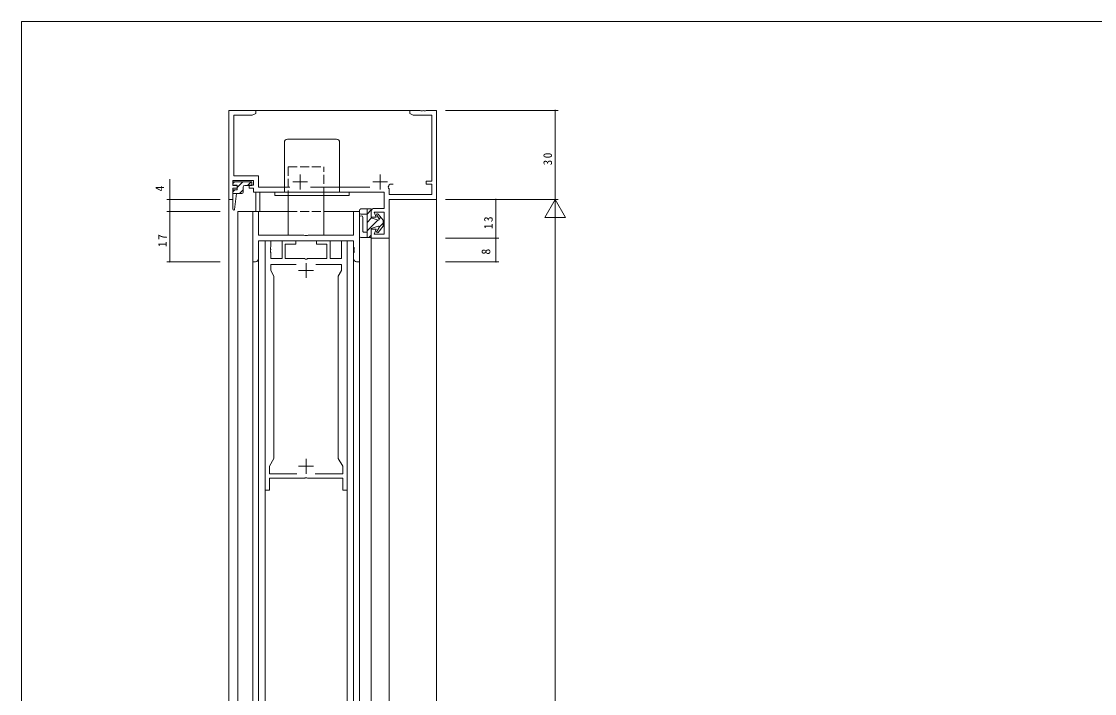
# Model space of a CAD drawing. Units: millimetres on the paper. Extents: x -420 to 373, y -297 to 267.
# Drawn here: x -417.7 to -55.7, y 37.9 to 264.4 of the extents above; entities that cross this region are included whole.
import ezdxf
from ezdxf.enums import TextEntityAlignment as Align

# ---------------------------------------------------------------- set-up
doc = ezdxf.new("R2010")
doc.units = ezdxf.units.MM
doc.linetypes.add('DASHED3', pattern=[4, 3, -1])
for name, color, linetype, lineweight in [('0-1_YKK_ZWAK', 7, 'Continuous', 9), ('0-3_YKK_11', 7, 'Continuous', 9), ('0-4_YKK_12', 2, 'Continuous', 9), ('0-5_YKK_13', 4, 'Continuous', 9), ('0-6_YKK_D', 6, 'Continuous', 9)]:
    doc.layers.add(name, color=color, linetype=linetype, lineweight=lineweight)
doc.styles.add('ＭＳ ゴシック', font='')
doc.styles.get('ＭＳ ゴシック').set_extended_font_data('MS Gothic')

msp = doc.modelspace()

# ---------------------------------------------------------------- linework, layer by layer
at = {"layer": '0-1_YKK_ZWAK'}
for p in [(-417.7, -260.6), (352.3, 264.4)]:
    msp.add_line(p, (-417.7, 264.4), dxfattribs=at)
at = {"layer": '0-3_YKK_11'}
for p, q in [((-347.7, 234.4), (-347.7, 204.4)), ((-338.7, 234.4), (-347.7, 234.4)), ((-346.07, 232.77), (-339.828, 232.77)), ((-346.07, 212.4), (-346.07, 232.77)), ((-339.828, 232.77), (-338.7, 233.397)), ((-338.7, 233.397), (-338.7, 234.4)), ((-286.7, 234.4), (-286.7, 233.4)), ((-283.158, 234.4), (-286.7, 234.4)), ((-286.7, 233.4), (-285.608, 232.77)), ((-285.608, 232.77), (-279.33, 232.77)), ((-282.975, 234.28), (-283.158, 234.4)), ((-282.425, 234.28), (-282.975, 234.28)), ((-282.241, 234.4), (-282.425, 234.28)), ((-282.158, 234.4), (-282.241, 234.4)), ((-281.975, 234.28), (-282.158, 234.4)), ((-281.425, 234.28), (-281.975, 234.28)), ((-281.241, 234.4), (-281.425, 234.28)), ((-277.7, 234.4), (-281.241, 234.4)), ((-279.33, 232.77), (-279.33, 210.6)), ((-277.7, 204.4), (-277.7, 234.4)), ((-346.4, 210.77), (-339.4, 210.77)), ((-346.4, 209.2), (-346.4, 210.77)), ((-337.77, 212.4), (-346.07, 212.4)), ((-339.4, 210.77), (-339.4, 209.2)), ((-337.77, 208.53), (-337.77, 212.4)), ((-326.2, 210.3), (-321.2, 210.3)), ((-323.7, 212.8), (-323.7, 207.8)), ((-299.2, 210.3), (-294.2, 210.3)), ((-296.7, 212.8), (-296.7, 207.8)), ((-281.2, 210.6), (-281.2, 209.6)), ((-279.33, 210.6), (-281.2, 210.6)), ((-344.9, 209.2), (-346.4, 209.2)), ((-346.4, 208.2), (-344.9, 208.2)), ((-346.4, 204.4), (-346.4, 208.2)), ((-344.9, 208.2), (-344.9, 209.2)), ((-340.9, 209.2), (-340.9, 208.2)), ((-339.4, 209.2), (-340.9, 209.2)), ((-340.9, 208.2), (-339.4, 208.2)), ((-339.4, 208.2), (-339.4, 206.9)), ((-339.4, 206.9), (-295.33, 206.9)), ((-327.175, 208.53), (-337.77, 208.53)), ((-300.175, 208.53), (-320.225, 208.53)), ((-295.33, 206.9), (-295.33, 201.4)), ((-293.849, 208.24), (-293.956, 208.654)), ((-293.699, 207.98), (-293.849, 208.24)), ((-293.699, 206.029), (-293.699, 207.98)), ((-293.633, 209.386), (-293.346, 209.6)), ((-293.346, 209.6), (-292.3, 209.6)), ((-281.2, 209.6), (-279.33, 209.6)), ((-279.33, 209.6), (-279.33, 206.027)), ((-347.7, 204.4), (-346.4, 204.4)), ((-279.33, 206.027), (-293.699, 206.029)), ((-293.699, 204.4), (-277.7, 204.4)), ((-293.699, 191.4), (-293.699, 204.4)), ((-339.7, 200.4), (-339.7, 183.4)), ((-337.75, 200.4), (-339.7, 200.4)), ((-337.75, 192.4), (-337.75, 200.4)), ((-305.65, 200.4), (-305.65, 192.4)), ((-303.7, 200.4), (-305.65, 200.4)), ((-303.7, 183.4), (-303.7, 200.4)), ((-299.7, 200.4), (-299.7, 198.4)), ((-295.33, 201.4), (-298.7, 201.4)), ((-298.7, 200.1), (-295.33, 200.1)), ((-298.081, 198.4), (-298.7, 200.1)), ((-295.33, 200.1), (-295.33, 192.7)), ((-299.7, 198.4), (-298.081, 198.4)), ((-322.442, 192.4), (-337.75, 192.4)), ((-322.164, 192.213), (-322.442, 192.4)), ((-321.237, 192.213), (-322.164, 192.213)), ((-320.958, 192.4), (-321.237, 192.213)), ((-305.65, 192.4), (-320.958, 192.4)), ((-299.7, 194.4), (-299.7, 191.4)), ((-298.081, 194.4), (-299.7, 194.4)), ((-298.7, 192.7), (-298.081, 194.4)), ((-295.33, 192.7), (-298.7, 192.7)), ((-337.75, 184.4), (-337.75, 190.45)), ((-337.75, 190.45), (-305.65, 190.45)), ((-333.62, 190.45), (-335.55, 190.45)), ((-335.55, 190.45), (-335.55, 106.45)), ((-333.74, 188.225), (-333.62, 188.408)), ((-333.74, 187.675), (-333.74, 188.225)), ((-333.62, 188.408), (-333.62, 190.45)), ((-329.8, 190.45), (-329.8, 184.45)), ((-325.2, 190.45), (-329.8, 190.45)), ((-328.7, 189.35), (-325.2, 189.35)), ((-328.7, 184.45), (-328.7, 189.35)), ((-325.2, 189.35), (-325.2, 190.45)), ((-318.2, 190.45), (-318.2, 189.35)), ((-313.6, 190.45), (-318.2, 190.45)), ((-318.2, 189.35), (-314.7, 189.35)), ((-314.7, 189.35), (-314.7, 184.45)), ((-313.6, 184.45), (-313.6, 190.45)), ((-309.78, 190.45), (-309.78, 184.45)), ((-307.85, 190.45), (-309.78, 190.45)), ((-307.85, 106.45), (-307.85, 190.45)), ((-305.65, 190.45), (-305.65, 188.353)), ((-305.65, 188.353), (-305.53, 188.17)), ((-299.7, 191.4), (-293.699, 191.4)), ((-333.62, 187.492), (-333.74, 187.675)), ((-333.74, 187.225), (-333.62, 187.408)), ((-333.74, 186.675), (-333.74, 187.225)), ((-333.62, 186.492), (-333.74, 186.675)), ((-333.62, 187.408), (-333.62, 187.492)), ((-333.62, 184.45), (-333.62, 186.492)), ((-305.53, 187.62), (-305.65, 187.437)), ((-305.65, 187.437), (-305.65, 187.353)), ((-305.65, 187.353), (-305.53, 187.17)), ((-305.53, 186.62), (-305.65, 186.437)), ((-305.65, 186.437), (-305.65, 184.4)), ((-305.53, 188.17), (-305.53, 187.62)), ((-305.53, 187.17), (-305.53, 186.62)), ((-339.7, 183.4), (-338.75, 183.4)), ((-329.8, 184.45), (-333.62, 184.45)), ((-333.62, 182.52), (-325.05, 182.52)), ((-333.62, 180.455), (-333.62, 182.52)), ((-322.158, 184.45), (-328.7, 184.45)), ((-321.975, 184.33), (-322.158, 184.45)), ((-321.425, 184.33), (-321.975, 184.33)), ((-321.7, 182.95), (-321.7, 177.95)), ((-321.242, 184.45), (-321.425, 184.33)), ((-314.7, 184.45), (-321.242, 184.45)), ((-318.35, 182.52), (-309.78, 182.52)), ((-318.35, 182.52), (-309.78, 182.52)), ((-309.78, 184.45), (-313.6, 184.45)), ((-309.78, 182.52), (-309.78, 180.455)), ((-304.65, 183.4), (-303.7, 183.4)), ((-332.55, 178.601), (-333.62, 180.455)), ((-332.55, 117.048), (-332.55, 178.601)), ((-324.2, 180.45), (-319.2, 180.45)), ((-309.78, 180.455), (-310.85, 178.601)), ((-310.85, 178.601), (-310.85, 117.048)), ((-334.05, 114.45), (-332.55, 117.048)), ((-321.7, 116.95), (-321.7, 111.95)), ((-310.85, 117.048), (-309.35, 114.45)), ((-334.05, 111.95), (-334.05, 114.45)), ((-324.2, 114.45), (-319.2, 114.45)), ((-309.35, 114.45), (-309.35, 111.95)), ((-324.813, 111.95), (-334.05, 111.95)), ((-334.05, 110.45), (-322.158, 110.45)), ((-334.05, 106.45), (-334.05, 110.45)), ((-322.158, 110.45), (-321.975, 110.57)), ((-321.975, 110.57), (-321.425, 110.57)), ((-321.425, 110.57), (-321.242, 110.45)), ((-321.242, 110.45), (-309.35, 110.45)), ((-309.35, 111.95), (-318.587, 111.95)), ((-309.35, 110.45), (-309.35, 106.45)), ((-335.55, 106.45), (-334.05, 106.45)), ((-309.35, 106.45), (-307.85, 106.45))]:
    msp.add_line(p, q, dxfattribs=at)
for centre, radius, start, end in [((-296.7, 210.3), 3.2, 329.04373, 343.4001), ((-298.7, 200.4), 1, 89.99702, 179.99998), ((-338.75, 184.4), 1, 270, 359.99998), ((-304.65, 184.4), 1, 180, 269.99998)]:
    msp.add_arc(centre, radius, start, end, dxfattribs=at)
at = {"layer": '0-4_YKK_12'}
for p, q in [((-339, 234.4), (-286.4, 234.4)), ((-338.7, 206.9), (-338.7, 200.4)), ((-337.3, 206.9), (-337.3, 200.4)), ((-347.7, 204.9), (-347.7, -24.1)), ((-277.7, 204.7), (-277.7, -24.1)), ((-344.7, 200.4), (-344.7, -24.1)), ((-344.7, 200.4), (-327.7, 200.4)), ((-315.7, 200.4), (-305.1, 200.4)), ((-337.75, 190.15), (-337.75, -24.1)), ((-335.55, 190.45), (-335.55, -24.1)), ((-307.85, 190.45), (-307.85, -24.1)), ((-305.65, 190.15), (-305.65, -24.1)), ((-299.7, 191.7), (-299.7, -24.1)), ((-293.699, 191.7), (-293.699, -24.1)), ((-339.7, 186.375), (-339.7, -24.1)), ((-303.7, 184.375), (-303.7, -24.1))]:
    msp.add_line(p, q, dxfattribs=at)
at = {"layer": '0-4_YKK_12', "linetype": 'DASHED3'}
msp.add_line((-327.7, 200.4), (-315.7, 200.4), dxfattribs=at)
at = {"layer": '0-5_YKK_13'}
for p, q in [((-328, 224.7), (-311.4, 224.7)), ((-329, 206.9), (-329, 223.7)), ((-310.4, 206.9), (-310.4, 223.7)), ((-346.4, 209.771), (-345.871, 210.3)), ((-346.4, 210.3), (-346.4, 209.1)), ((-340, 210.3), (-346.4, 210.3)), ((-344.9, 208.442), (-343.043, 210.3)), ((-341.414, 209.1), (-340.214, 210.3)), ((-340, 209.1), (-340, 210.3)), ((-346.4, 209.1), (-344.9, 209.1)), ((-346.4, 206.942), (-345.743, 207.6)), ((-346.4, 207.6), (-346.4, 201.1)), ((-344.9, 207.6), (-346.4, 207.6)), ((-346.4, 206.4), (-343.4, 206.4)), ((-345.802, 201.066), (-345.2, 206.4)), ((-344.9, 209.1), (-344.9, 207.6)), ((-344.114, 206.4), (-342.9, 207.614)), ((-342.9, 206.9), (-342.9, 208.6)), ((-342.4, 209.1), (-340, 209.1)), ((-332.2, 205.7), (-332.2, 206.9)), ((-327.7, 205.7), (-327.7, 192.4)), ((-315.7, 192.4), (-315.7, 205.7)), ((-303.7, 199.9), (-303.7, 200.7)), ((-303.2, 201.2), (-299.7, 201.2)), ((-301.1, 199.4), (-303.2, 199.4)), ((-301.1, 191.6), (-301.1, 201.2)), ((-299.7, 200.875), (-301.1, 199.475)), ((-299.7, 201.2), (-299.7, 198.2)), ((-297.046, 197.86), (-297.854, 199.14)), ((-297.366, 199.487), (-295.7, 197.4)), ((-303.7, 198.3), (-303.7, 192.1)), ((-302.5, 193.6), (-302.5, 198.3)), ((-299.586, 198.161), (-301.1, 196.647)), ((-297.476, 197.443), (-301.1, 193.818)), ((-299.7, 198.2), (-297.397, 197.416)), ((-296.507, 198.411), (-297.051, 197.867)), ((-295.7, 196.39), (-297, 195.089)), ((-295.7, 197.4), (-295.7, 195.4)), ((-302.3, 193.4), (-301.1, 193.4)), ((-299.7, 192.39), (-300.49, 191.6)), ((-299.7, 194.6), (-297.397, 195.384)), ((-299.7, 194.6), (-299.7, 191.6)), ((-297.046, 194.94), (-297.854, 193.66)), ((-297.366, 193.313), (-295.7, 195.4)), ((-299.7, 191.6), (-303.2, 191.6))]:
    msp.add_line(p, q, dxfattribs=at)
at = {"layer": '0-5_YKK_13', "linetype": 'DASHED3'}
for p, q in [((-327.7, 215.4), (-327.7, 204.7)), ((-327.7, 215.4), (-315.7, 215.4)), ((-315.7, 205.7), (-315.7, 215.4))]:
    msp.add_line(p, q, dxfattribs=at)
at = {"layer": '0-5_YKK_13'}
msp.add_lwpolyline([(-332.2, 205.7), (-307.2, 205.7), (-307.2, 206.9)], dxfattribs=at)
for centre, radius, start, end in [((-328, 223.7), 1, 90, 180), ((-311.4, 223.7), 1, 0, 90), ((-343.4, 206.9), 0.5, 270, 0), ((-342.4, 208.6), 0.5, 90, 180), ((-346.1, 201.1), 0.3, 180, 353.56151), ((-303.2, 200.7), 0.5, 90, 180), ((-303.2, 199.9), 0.5, 180, 270), ((-297.6, 199.3), 0.3, 38.58965, 212.24754), ((-303.1, 198.3), 0.6, 0, 180), ((-297.3, 197.7), 0.3, 251.20265, 32.24754), ((-303.2, 192.1), 0.5, 180, 270), ((-302.3, 193.6), 0.2, 180, 270), ((-297.6, 193.5), 0.3, 147.75244, 321.41034), ((-297.3, 195.1), 0.3, 327.75244, 108.79733)]:
    msp.add_arc(centre, radius, start, end, dxfattribs=at)
at = {"layer": '0-6_YKK_D'}
for p, q in [((-274.7, 234.4), (-236.7, 234.4)), ((-237.7, 234.4), (-237.7, 204.4)), ((-367.7, 204.4), (-367.7, 211.3)), ((-350.7, 204.4), (-368.7, 204.4)), ((-367.7, 200.4), (-367.7, 204.4)), ((-274.7, 204.4), (-256.7, 204.4)), ((-274.7, 204.4), (-236.7, 204.4)), ((-274.7, 204.4), (-236.7, 204.4)), ((-257.7, 204.4), (-257.7, 191.4)), ((-237.7, 204.4), (-241.2, 198.338)), ((-237.7, 204.4), (-237.7, 192.276)), ((-237.7, 204.4), (-234.2, 198.338)), ((-350.7, 200.4), (-368.7, 200.4)), ((-350.7, 200.4), (-368.7, 200.4)), ((-367.7, 200.4), (-367.7, 183.4)), ((-241.2, 198.338), (-234.2, 198.338)), ((-237.7, -168.6), (-237.7, 197.4)), ((-274.7, 191.4), (-256.7, 191.4)), ((-274.7, 191.4), (-256.7, 191.4)), ((-257.7, 191.4), (-257.7, 183.4)), ((-350.7, 183.4), (-368.7, 183.4)), ((-274.7, 183.4), (-256.7, 183.4))]:
    msp.add_line(p, q, dxfattribs=at)
for centre, start, end in [((-237.7, 234.4), 90, 270), ((-237.7, 234.4), 270, 90), ((-367.7, 204.4), 90, 270), ((-367.7, 204.4), 270, 90), ((-257.7, 204.4), 90, 270), ((-257.7, 204.4), 270, 90), ((-367.7, 200.4), 90, 270), ((-367.7, 200.4), 90, 270), ((-367.7, 200.4), 270, 90), ((-367.7, 200.4), 270, 90), ((-257.7, 191.4), 90, 270), ((-257.7, 191.4), 90, 270), ((-257.7, 191.4), 270, 90), ((-257.7, 191.4), 270, 90), ((-367.7, 183.4), 90, 270), ((-367.7, 183.4), 270, 90), ((-257.7, 183.4), 90, 270), ((-257.7, 183.4), 270, 90)]:
    msp.add_arc(centre, 0.106, start, end, dxfattribs=at)

# ---------------------------------------------------------------- texts
at = {"layer": '0-6_YKK_D', "color": 7, "style": 'ＭＳ ゴシック'}
for s, p in [('4', (-368.7, 207.1)), ('8', (-258.7, 185.8))]:
    msp.add_text(s, height=2.933, rotation=90, dxfattribs=at).set_placement(p, align=Align.BOTTOM_LEFT)
at = {"layer": '0-6_YKK_D', "color": 7, "char_height": 2.933, "attachment_point": 7, "rotation": 90, "style": 'ＭＳ ゴシック'}
for s, insert in [('\\T1.27;\\W0.95;30', (-238.7, 215.88)), ('\\T1.27;\\W0.95;13', (-258.7, 194.38)), ('\\T1.27;\\W0.95;17', (-368.7, 188.38))]:
    msp.add_mtext(s, dxfattribs=dict(at, insert=insert))

doc.saveas('drawing.dxf')
